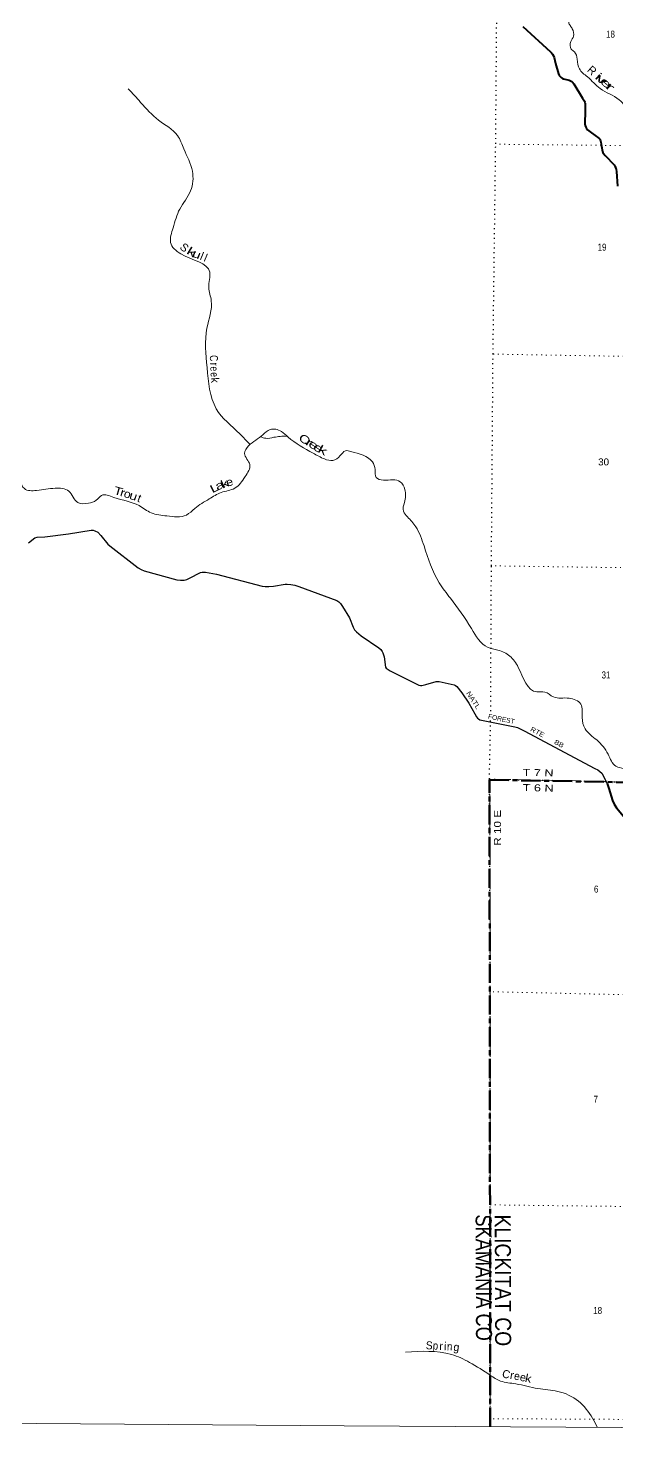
# Model space of a CAD drawing. Header units: feet. Extents: x -254670 to 6, y -549186 to -364975.
# Drawn here: x -167054 to -152364, y -549186 to -513723 of the extents above; entities that cross this region are included whole.
import ezdxf
from ezdxf.enums import TextEntityAlignment as Align

# ---------------------------------------------------------------- set-up
doc = ezdxf.new("R2010")
doc.units = ezdxf.units.FT
doc.header["$LTSCALE"] = 80
for name, pattern in [('DOT_DASHED', [7.7, 5, -1.2, 0.3, -1.2]), ('DOTTED', [1.5, 0.3, -1.2]), ('LONG_DASH_SHORT_DASH', [9.9, 6, -1.2, 1.5, -1.2])]:
    doc.linetypes.add(name, pattern=pattern)
for name, color, linetype, lineweight in [('11', 7, 'LONG_DASH_SHORT_DASH', 60), ('26', 7, 'Continuous', 40), ('29', 7, 'Continuous', 25), ('39', 7, 'Continuous', 13), ('4', 7, 'Continuous', 13), ('44', 7, 'DOT_DASHED', 13), ('6', 7, 'DOTTED', 25), ('7', 7, 'DOTTED', 13)]:
    doc.layers.add(name, color=color, linetype=linetype, lineweight=lineweight)
for name, color, linetype in [('12', 7, 'Continuous'), ('30', 7, 'Continuous'), ('41', 7, 'Continuous')]:
    doc.layers.add(name, color=color, linetype=linetype)

msp = doc.modelspace()

# ---------------------------------------------------------------- linework, layer by layer
at = {"layer": '11'}
msp.add_lwpolyline([(-155518.42, -548663.78), (-155538.45, -532498.83), (-150137.95, -532597.13), (-144850.07, -532662.99), (-137009.62, -532586.68), (-136842.77, -532586.68), (-134300.93, -532589.62), (-133026.02, -532598.25)], dxfattribs=at)
at = {"layer": '26'}
for points in [[(-154705.92, -513671.89), (-154013.54, -514305.36), (-153988.41, -514333.85), (-153961, -514369.11), (-153941.43, -514405.67), (-153924.08, -514452.31), (-153890.75, -514599), (-153811.91, -514862.33), (-153797.22, -514897.35), (-153772.42, -514928.69), (-153747.62, -514949.59), (-153712.23, -514971.18), (-153688.89, -514979.62), (-153550.07, -515014.07), (-153512.7, -515029.25), (-153483.99, -515050.14), (-153457.88, -515073.65), (-153432.28, -515108.96), (-153211.58, -515463.27), (-153167.5, -515544.44), (-153158.36, -515569.25), (-153152.15, -515604.05), (-153146.62, -515668.5), (-153151.15, -515821.23)], [(-153151.15, -515821.23), (-153158.53, -516069.74), (-153157.71, -516107.95), (-153148.57, -516149.73), (-153135.52, -516187.61), (-153113.23, -516226.53), (-153088.54, -516254.21), (-153058.52, -516282.94), (-152987.48, -516333.49), (-152807.94, -516469.68), (-152785.11, -516495.14), (-152775.88, -516509.1), (-152766.83, -516530.4), (-152757.04, -516563.71), (-152744.61, -516665.82), (-152717.21, -516796.42), (-152705.49, -516822.93), (-152689.83, -516845.13), (-152645.46, -516896.06), (-152428.23, -517128.96), (-152404.67, -517161.81), (-152386.4, -517203.6), (-152373.35, -517246.7), (-152364.93, -517295.86), (-152344.75, -517661.3)], [(-152600.19, -532590.39), (-152558.12, -532716.06), (-152468.07, -533018.97), (-152427.26, -533109.51), (-152369.05, -533203.21), (-152012.58, -533613.67)]]:
    msp.add_lwpolyline(points, dxfattribs=at)
at = {"layer": '29'}
for points in [[(-166053.88, -526356.88), (-165485.94, -526265.02), (-165433.03, -526265.02), (-165391.67, -526274.81), (-165323.15, -526309.81), (-165244.9, -526396.07), (-165066.76, -526611.15), (-165023.44, -526649.98), (-164309.8, -527201.62), (-164236.55, -527246.41), (-164163.84, -527275.37), (-163347.32, -527498.88), (-163256.54, -527509.16), (-163160.12, -527507.03), (-163093.98, -527490.74), (-162996.09, -527447.39), (-162793.13, -527335.12), (-162752.13, -527317.67), (-162711.43, -527311.56), (-162626.98, -527310.55), (-162353.6, -527360.89), (-161213.79, -527657.69), (-161141.13, -527665.3), (-161052.02, -527671.95), (-160935.22, -527663.06), (-160643.01, -527610.86), (-160595.19, -527608.83), (-160497.03, -527618.82), (-160400.87, -527637.33), (-160297.63, -527670.53), (-159347.48, -528022.68), (-159299, -528050.66), (-159258.31, -528097.49), (-159208.97, -528171.88), (-159031.75, -528454.14)], [(-167054.8, -526574.5), (-166894.57, -526451.93), (-166835.04, -526436.05), (-166644.49, -526430.08), (-166053.88, -526356.88)], [(-159031.75, -528454.14), (-158946.4, -528682.2), (-158909.05, -528747.74), (-158862.12, -528804.62), (-158745.69, -528904.18), (-158304.71, -529205.23), (-158253.14, -529245.32), (-158214.84, -529292.38), (-158198.76, -529324.21), (-158168.3, -529428.49), (-158138.97, -529688.74), (-158121.23, -529711.48), (-158021.67, -529778.36), (-157307.05, -530134.88), (-157262.28, -530144.92), (-157225.49, -530145.76), (-157128.16, -530120.71), (-156866.62, -530042.39), (-156831.28, -530039.67), (-156798.21, -530041.16), (-156420.76, -530126.72), (-156384.78, -530143.43), (-156351.43, -530170.25), (-156225.02, -530324.08), (-156051.24, -530586.51), (-155902.59, -530852.33), (-155859.35, -530929.23), (-155840.32, -530959.15), (-155812.06, -530977.7), (-155783.23, -530997.24), (-155692.89, -531018.11), (-154908.95, -531179.05), (-154838.49, -531193.12), (-154787.87, -531213.4), (-154670.28, -531277.98), (-152905, -532214.55), (-152830.75, -532254.07), (-152779.09, -532292.15), (-152736.21, -532336.7), (-152600.19, -532590.39)]]:
    msp.add_lwpolyline(points, dxfattribs=at)
at = {"layer": '39'}
for points in [[(-154317.47, -510564.91), (-154486.21, -510830.56), (-154445.89, -510969.52), (-154216.43, -511279.78), (-154226.39, -511414.68), (-154346.89, -511638.08), (-154391.03, -511776.98), (-154328.62, -511873.68), (-154223.94, -512042.89), (-154255.97, -512242.21), (-154219.63, -512447.61), (-153975.95, -512957.22), (-153651.9, -513368.23), (-153547.27, -513452.87), (-153559.25, -513577.7), (-153523, -513652.23), (-153470.66, -513730.8), (-153438.35, -513920.09), (-153506.63, -514050.92), (-153498.46, -514240.19), (-153417.97, -514310.73), (-153347.46, -514496.03), (-153293, -514733.66), (-153093.77, -514933.15), (-152771.82, -515227.38), (-152299.05, -515507.62), (-152107.78, -515835.97), (-152101.59, -516055.45), (-152053.3, -516101.8), (-151950.69, -516168.32), (-151848.02, -516333.51), (-151747.36, -516486.61), (-151570.37, -516533.06), (-151437.71, -516436.52), (-151296.98, -516392.33), (-151119.97, -516456.9), (-150611.08, -516622.4), (-150406.03, -516535.98), (-150237.15, -516481.75), (-150082.2, -516634.89), (-149963.47, -516751.77), (-149886.91, -516957.21), (-149816.41, -517116.33), (-149629.33, -517211.11), (-149281.27, -517455.01), (-149222.86, -517585.94), (-149160.44, -517700.75), (-148846.49, -518037.25), (-148663.37, -518212.57), (-148379.8, -518253.06), (-148118.34, -518311.66), (-147957.4, -518408.43), (-147866.85, -518485.01), (-147663.72, -518513.36), (-147287.57, -518670.71), (-146834.99, -518840.19), (-146621.72, -518991.37), (-146044.21, -519519.36), (-145913.42, -519628.19), (-145647.71, -520010.96), (-145404.35, -520057.46), (-145177.02, -520188.52), (-144943.59, -520422.27), (-144788.66, -520545.21), (-144563.39, -520613.84), (-144332.09, -520670.4), (-144080.65, -520763.22), (-143933.77, -520886.16), (-143807.69, -521059.63)], [(-164559.58, -515231.51), (-164250.39, -515571.29), (-163803.23, -516016.53), (-163331.47, -516399.68), (-163173.1, -516736.35), (-162958.05, -517292.42), (-163003.96, -517784.32), (-163274.82, -518236.42), (-163441.24, -518707.35), (-163502.29, -519072.57), (-163245.01, -519359.73), (-162526.39, -519810.96), (-162549.38, -520196.55), (-162485.53, -520532.53), (-162595.18, -521210.82), (-162590.5, -522199.33), (-162360.9, -523229.67), (-161776.33, -523856.73), (-161517.38, -524122.69)], [(-158998.04, -524299.67), (-159136.87, -524277.69), (-159266.49, -524399.31), (-159450.4, -524520.53), (-159657.27, -524482.86), (-159941.76, -524338.15), (-160568.22, -523933.8), (-160736.12, -523795.96), (-161019.32, -523745.69), (-161197.29, -523879.01), (-161555.33, -524155.68), (-161655.28, -524343.81), (-161524.64, -524624.03), (-161641.51, -524922.54), (-161901.11, -525213.99), (-162239.77, -525320.02), (-162538.62, -525480.59), (-162900.39, -525719.07), (-163106.74, -525882.32), (-163593.62, -525906.91), (-163987.22, -525829.72), (-164291.56, -525648.71), (-164919.49, -525441.23), (-165230.86, -525394.77), (-165364.49, -525514.35), (-165550.06, -525587.34), (-165821.45, -525573.32), (-166044.55, -525286.41), (-166387.91, -525213.6), (-166848.87, -525268.52), (-167154.23, -525224.12), (-167271.34, -525018.34), (-167416.69, -524822.4), (-167685.19, -524689.86), (-167957.42, -524519.12), (-167989.54, -524241.63), (-167954.1, -524075.13), (-167852.28, -523905.1), (-167857.12, -523746.34), (-167945.21, -523424.24), (-168028.41, -523254.87), (-167994.12, -522971.84), (-168069.38, -522816.59), (-168250, -522765.05), (-168640.93, -522330.26), (-168810.06, -522087.94), (-168967.98, -521691), (-169073.35, -521527.5), (-169422.35, -521402.41), (-169947.43, -521157.51), (-170388.89, -520756.5), (-170733.47, -520309.99), (-170827.27, -519943.65), (-170936.16, -519713.82), (-171304.22, -519447.96), (-171641.57, -519648.44), (-171820.09, -519584.86), (-171943.72, -519443.33), (-172027.79, -519390.48), (-172237.2, -519425.12), (-172352.25, -519480.55), (-172403.56, -519618.8), (-172594.69, -519627.46), (-172864.45, -519663.68), (-173147.98, -519659.61), (-173385.1, -519633.79), (-173776.99, -519596.79), (-173834.2, -519716.92), (-174076.92, -519902.01), (-174446.24, -520074.12), (-174851.09, -520424.79), (-175102.99, -520493.29), (-175449.77, -520609.31), (-175995.92, -520762.06), (-176203.1, -520766.59), (-176380.27, -520791.42), (-176522.28, -520864.98)], [(-161261.17, -523926.86), (-161127.55, -523965.91), (-160924.24, -523941.26), (-160765.19, -523918.31), (-160590.58, -523917.72)], [(-158998.04, -524299.67), (-158462.3, -524557.56), (-158391.79, -524742.85), (-158369.53, -524942.21), (-158184.48, -525008.8), (-157768.18, -525049.39), (-157653.42, -525242.78), (-157663.25, -525568.96), (-157689.24, -525786.39), (-157586.58, -525927.42), (-157381.29, -526175.24), (-157173.83, -526654.62), (-156795.13, -527575.08), (-156513.32, -527961.89), (-155987.94, -528719.38), (-155585.42, -529188.84), (-155329.98, -529259.51), (-155030.25, -529406.73), (-154820.91, -529688.78), (-154353.94, -530303.27), (-154158.88, -530305.43), (-153941.61, -530428.42), (-153549.45, -530458.93), (-153259.77, -530608.16), (-153223.34, -530946.45), (-153152.76, -531222.36), (-152858.97, -531504.48), (-152577.19, -531861.09), (-152381.92, -532159.24), (-152184.8, -532217.78), (-151830.74, -532415.38), (-151213.1, -532804.47), (-150877.07, -533102.73), (-150732, -533499.5), (-150558.97, -533634.54), (-150122.35, -533979.19), (-150067.83, -534295.35), (-149957.05, -534549.14), (-149808.29, -534482.81), (-149641.45, -534378.24), (-149470.47, -534454.88), (-149277.28, -534652.36), (-149299.29, -534811.41), (-149172.51, -534946.41), (-149019.62, -535023.04), (-148993.25, -535353.28), (-149007.19, -535544.55), (-148850.34, -535540.65), (-148616.98, -535663.65), (-148301.06, -535961.9), (-148111.9, -536145.27), (-147950.94, -536262.18), (-147723.66, -536326.79), (-147560.66, -536492.02), (-147367.51, -536625.06), (-147113.92, -536935.34), (-147049.38, -537199.16), (-147210.11, -537414.48), (-147143.61, -537611.86), (-146932.32, -537815.38), (-146751.31, -537839.69), (-146572.29, -537904.26), (-146383.18, -538019.18), (-146413.27, -538135.94), (-146348.85, -538230.62), (-146362.85, -538339.34), (-146342.67, -538440.03), (-146256.09, -538603.19), (-146274.09, -538738.08), (-146145.35, -538798.59), (-145916.21, -538637.68), (-145692.99, -538641.89), (-145660.74, -538760.71), (-145564.08, -538944.01), (-145521.76, -539074.92), (-145348.76, -539161.64), (-145153.57, -539336.96), (-145191.7, -539449.69), (-145083.02, -539580.65), (-144964.23, -539790.15), (-144791.31, -539760.08), (-144640.38, -539915.24), (-144588, -540042.13), (-144368.77, -540108.75), (-144308.52, -539996.04), (-144207.99, -539959.87), (-144139.56, -540044.49), (-144036.91, -540173.44), (-143992.6, -540274.15), (-144042.78, -540413.04), (-143799.56, -540258.19)], [(-157636.33, -546799.37), (-156488.04, -546860.67), (-156035.44, -547056.33), (-155516.39, -547380.91), (-155262.91, -547522.05), (-154882.79, -547592.82), (-154327.69, -547712.05), (-153832.95, -547780.89), (-153317.97, -548024.93), (-152965.76, -548454.08), (-152842.26, -548686.46)]]:
    msp.add_spline(points, degree=3, dxfattribs=at)
at = {"layer": '4'}
msp.add_lwpolyline([(-252658.03, -364975.08), (-221076.82, -365300.9), (-189495.2, -365583.27), (-157913.21, -365822.21), (-126330.93, -366017.71), (-94748.41, -366181.36), (-63165.71, -366278.36), (-31582.88, -366343.53), (0, -366365.25), (0, -549186.32), (-31834.36, -549164.42), (-63668.65, -549098.74), (-95502.83, -548989.26), (-127336.83, -548836.01), (-159170.57, -548638.96), (-191004.03, -548398.11), (-222837.12, -548113.49), (-254669.8, -547785.08)], close=True, dxfattribs=at)
msp.add_lwpolyline([(-252658.03, -364975.08), (-221076.82, -365300.9), (-189495.2, -365583.27), (-157913.21, -365822.21), (-126330.93, -366017.71), (-94748.41, -366181.36), (-63165.71, -366278.36), (-31582.88, -366343.53), (0, -366365.25), (0, -549186.32), (-31834.36, -549164.42), (-63668.65, -549098.74), (-95502.83, -548989.26), (-127336.83, -548836.01), (-159170.57, -548638.96), (-191004.03, -548398.11), (-222837.12, -548113.49), (-254669.8, -547785.08)], close=True, dxfattribs=at)
at = {"layer": '44'}
msp.add_lwpolyline([(-155518.42, -548663.78), (-155526.45, -532480.66), (-150148.34, -532594.82), (-144853.54, -532663.56), (-136980.9, -532583.94), (-133021.4, -532600.56), (-128998.04, -532625.42), (-127247.97, -532686.59)], dxfattribs=at)
at = {"layer": '6'}
for points in [[(-155508.31, -530784.53), (-155490.32, -527153.26), (-155449.78, -521861.8), (-155383.07, -516606.61), (-155340.51, -511325.22), (-155325.07, -509966.93)], [(-155523.77, -548663.35), (-155520.73, -548466.47), (-155523.69, -543120.62), (-155519.07, -537794.61), (-155540.89, -532482.97), (-155509.48, -531020.21)], [(-155540.89, -532482.97), (-150229.9, -532595.83), (-150114.81, -532602.54), (-144965.19, -532660.33), (-144856.6, -532660.41), (-139667.31, -532594.8), (-139541.72, -532592.06), (-134339.04, -532587.31), (-134276.68, -532588.47), (-129014.39, -532620.39), (-127247.97, -532686.59)]]:
    msp.add_lwpolyline(points, dxfattribs=at)
at = {"layer": '7'}
for points in [[(-127160.83, -516851.44), (-128852.5, -516828.6), (-134115.18, -516780.21), (-139406, -516741.86), (-144688.79, -516701.51), (-149987.65, -516673.22), (-155387.09, -516616.67)], [(-155449.78, -521861.8), (-150028.2, -521954.61), (-144747.44, -521982.88), (-139458.65, -521982.97), (-134181.87, -522053.52), (-128907.14, -522085.81), (-127189.71, -522097.69)], [(-127218.76, -527377.47), (-128927.58, -527351.11), (-134210.36, -527328.88), (-139509.23, -527292.54), (-144781.96, -527242.13), (-150094.9, -527225.92), (-155490.32, -527153.26)], [(-127277.35, -538025.78), (-129209.71, -538006.36), (-134514.57, -538024.38), (-139831.51, -538032.33), (-145102.25, -537965.81), (-150387.06, -537907.33), (-155519.07, -537794.61)], [(-155523.69, -543120.62), (-150312.98, -543182.77), (-145050.28, -543261.36), (-139646.82, -543332.01), (-134257.49, -543318.08), (-129151.7, -543314), (-127306.36, -543298.75)], [(-127336.17, -548715.59), (-129053.47, -548714.86), (-134368.36, -548688.01), (-139713.49, -548633.52), (-145060.64, -548581.33), (-150265.03, -548490.41), (-155535.74, -548464.16)]]:
    msp.add_lwpolyline(points, dxfattribs=at)

# ---------------------------------------------------------------- texts
at = {"layer": '12'}
for s, width, p in [('SKAMANIA CO', 0.85, (-155885.6, -543360.12)), ('KLICKITAT CO', 0.9, (-155407.41, -543362.36))]:
    msp.add_text(s, height=400, rotation=270.181, dxfattribs=dict(at, width=width)).set_placement(p)
at = {"layer": '30'}
for s, rotation, width, p in [('NATL', 303.188, 1.2, (-156125.98, -530336.19)), ('RTE', 332.052, 1.15, (-154530.84, -531272.72)), ('88', 332.052, 1.35, (-153936.54, -531592.13))]:
    msp.add_text(s, height=120, rotation=rotation, dxfattribs=dict(at, width=width)).set_placement(p)
msp.add_text('FOREST', height=120, rotation=348.399, dxfattribs=at).set_placement((-155582.68, -530968.93))
at = {"layer": '41'}
for s, rotation, p in [('R', 317.718, (-153043.99, -514846.61)), ('S', 320.15, (-163221.73, -519274.94)), ('l', 337.317, (-162758.41, -519506.63)), ('l', 337.317, (-162663.59, -519548.09)), ('r', 272.636, (-162514.07, -522119.8)), ('k', 274.417, (-162493.45, -522521.45)), ('r', 356.944, (-156750.86, -546746.86)), ('i', 356.944, (-156649.23, -546752.78)), ('g', 352.267, (-156375.25, -546772.91)), ('C', 345.924, (-155145.81, -547446.6)), ('e', 347.864, (-154721.06, -547525.31))]:
    msp.add_text(s, height=200, rotation=rotation, dxfattribs=at).set_placement(p, align=Align.CENTER)
for s, rotation, width, p in [('i', 317.138, 1.8, (-152884.66, -514995.59)), ('v', 317.138, 2.1, (-152801, -515073.58)), ('e', 318.015, 1.9, (-152696.31, -515156.67)), ('r', 318.015, 2.15, (-152587.58, -515255.46)), ('k', 328.792, 1.7, (-163026.98, -519396.46)), ('u', 337.317, 1.4, (-162887.38, -519455.35)), ('C', 272.636, 0.8, (-162521.03, -521968.78)), ('e', 272.703, 0.8, (-162510.05, -522233.57)), ('e', 272.703, 0.8, (-162503.83, -522379.02)), ('C', 326.44, 1.4, (-160215.85, -524071.57)), ('r', 327.876, 1.75, (-160092.54, -524149.01)), ('e', 327.876, 1.55, (-159985.82, -524213.55)), ('e', 327.876, 1.55, (-159867.13, -524290.55)), ('k', 331.462, 1.65, (-159749.79, -524351.08)), ('T', 344.222, 1.35, (-164836.69, -525382.32)), ('L', 26.977, 1.45, (-162364.21, -525293.6)), ('a', 26.977, 1.5, (-162235.79, -525228.22)), ('k', 22.446, 1.45, (-162112.32, -525189.15)), ('e', 17.77, 1.15, (-162001.92, -525152.57)), ('r', 343.435, 1.25, (-164726.09, -525415.1)), ('o', 341.769, 1.15, (-164609.22, -525451.61)), ('u', 341.769, 1.3, (-164461.27, -525501.11)), ('t', 339.058, 1.1, (-164317.23, -525554.14)), ('S', 356.944, 0.95, (-157048.22, -546730.62)), ('p', 356.944, 0.9, (-156891.55, -546737.18)), ('n', 356.944, 0.9, (-156537.43, -546756.82)), ('r', 350.53, 1.05, (-154991.66, -547473.27)), ('e', 350.53, 0.95, (-154866.56, -547495.3)), ('k', 347.864, 1.15, (-154588.65, -547553.78))]:
    msp.add_text(s, height=200, rotation=rotation, dxfattribs=dict(at, width=width)).set_placement(p, align=Align.CENTER)
at = {"layer": '6'}
for s, rotation, width, p in [('T 7 N', 358.783, 1.35, (-154712.3, -532400.06)), ('T 6 N', 358.783, 1.35, (-154711.24, -532780.18)), ('R 10 E', 90.235, 1.25, (-155249.85, -534146.39))]:
    msp.add_text(s, height=175, rotation=rotation, dxfattribs=dict(at, width=width)).set_placement(p)
at = {"layer": '7'}
for s, width, p in [('18', 0.85, (-152626.36, -513955.01)), ('19', 0.85, (-152838.21, -519275.88)), ('30', 1.05, (-152825.36, -524643.58)), ('31', 0.85, (-152738.91, -529966.95)), ('6', 0.85, (-152928.82, -535317.82)), ('7', 0.85, (-152939.22, -540569.03)), ('18', 0.85, (-152947.72, -545846.16))]:
    msp.add_text(s, height=175, dxfattribs=dict(at, width=width)).set_placement(p)

doc.saveas('drawing.dxf')
